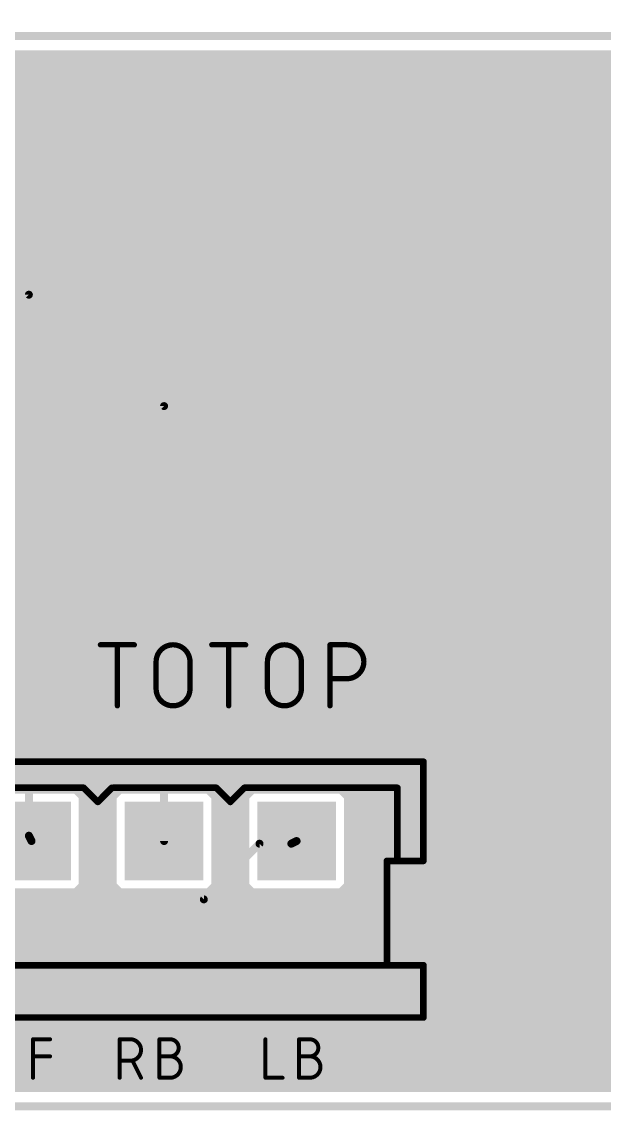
# Model space of a CAD drawing. Extents: x -50 to 50, y 0 to 88.
# Drawn here: x 27.75 to 38.91, y -0.08 to 20.77 of the extents above; entities that cross this region are included whole.
import ezdxf

# ---------------------------------------------------------------- set-up
doc = ezdxf.new("R2010")
doc.units = 0
for name, color, linetype in [('1', 12, 'CONTINUOUS'), ('16', 132, 'CONTINUOUS'), ('17', 110, 'CONTINUOUS'), ('20', 31, 'CONTINUOUS'), ('21', 253, 'CONTINUOUS'), ('25', 253, 'CONTINUOUS')]:
    doc.layers.add(name, color=color, linetype=linetype)

# ---------------------------------------------------------------- blocks, each defined once
blk = doc.blocks.new('SQUAREP')
blk.add_solid([(-0.5, -0.5), (0.5, -0.5), (-0.5, 0.5), (0.5, 0.5)])

msp = doc.modelspace()

# ---------------------------------------------------------------- linework, layer by layer
at = {"layer": '1'}
for points, const_width in [([(19.3548, 24.0792), (27.8892, 15.5448)], 0.1524), ([(20.4216, 23.4696), (30.48, 13.4112)], 0.1524), ([(30.9586, 13.6094), (24.5942, 19.9738)], 0.5), ([(24.5942, 19.9738), (49.4738, 19.9738)], 0.5), ([(25.068, 19.5), (49.4738, 19.5)], 0.5), ([(25.568, 19), (49.4738, 19)], 0.5), ([(26.068, 18.5), (49.4738, 18.5)], 0.5), ([(26.568, 18), (49.4738, 18)], 0.5), ([(27.068, 17.5), (49.4738, 17.5)], 0.5), ([(27.568, 17), (49.4738, 17)], 0.5), ([(28.068, 16.5), (49.4738, 16.5)], 0.5), ([(28.568, 16), (49.4738, 16)], 0.5), ([(29.068, 15.5), (49.4738, 15.5)], 0.5), ([(27.8892, 15.5448), (27.8892, 5.1816)], 0.1524), ([(29.568, 15), (49.4738, 15)], 0.5), ([(28.3678, 6.2364), (28.3678, 14.8466)], 0.5), ([(28.3678, 14.8466), (30.0014, 13.213)], 0.5), ([(28.3678, 14.5), (28.7144, 14.5)], 0.5), ([(30.068, 14.5), (49.4738, 14.5)], 0.5), ([(28.3678, 14), (29.2144, 14)], 0.5), ([(30.568, 14), (49.4738, 14)], 0.5), ([(30.9586, 6.2364), (30.9586, 13.6094)], 0.5), ([(28.3678, 13.5), (29.7144, 13.5)], 0.5), ([(30.9586, 13.5), (49.4738, 13.5)], 0.5), ([(30.0014, 13.213), (30.0014, 6.2364)], 0.5), ([(30.48, 13.4112), (30.48, 5.08)], 0.1524), ([(28.3678, 13), (30.0014, 13)], 0.5), ([(30.9586, 13), (49.4738, 13)], 0.5), ([(28.3678, 12.5), (30.0014, 12.5)], 0.5), ([(30.9586, 12.5), (49.4738, 12.5)], 0.5), ([(28.3678, 12), (30.0014, 12)], 0.5), ([(30.9586, 12), (49.4738, 12)], 0.5), ([(28.3678, 11.5), (30.0014, 11.5)], 0.5), ([(30.9586, 11.5), (49.4738, 11.5)], 0.5), ([(28.3678, 11), (30.0014, 11)], 0.5), ([(30.9586, 11), (49.4738, 11)], 0.5), ([(28.3678, 10.5), (30.0014, 10.5)], 0.5), ([(30.9586, 10.5), (49.4738, 10.5)], 0.5), ([(28.3678, 10), (30.0014, 10)], 0.5), ([(30.9586, 10), (49.4738, 10)], 0.5), ([(28.3678, 9.5), (30.0014, 9.5)], 0.5), ([(30.9586, 9.5), (49.4738, 9.5)], 0.5), ([(28.3678, 9), (30.0014, 9)], 0.5), ([(30.9586, 9), (49.4738, 9)], 0.5), ([(28.3678, 8.5), (30.0014, 8.5)], 0.5), ([(30.9586, 8.5), (49.4738, 8.5)], 0.5), ([(28.3678, 8), (30.0014, 8)], 0.5), ([(30.9586, 8), (49.4738, 8)], 0.5), ([(28.3678, 7.5), (30.0014, 7.5)], 0.5), ([(30.9586, 7.5), (49.4738, 7.5)], 0.5), ([(28.3678, 7), (30.0014, 7)], 0.5), ([(30.9586, 7), (49.4738, 7)], 0.5), ([(28.3678, 6.5), (30.0014, 6.5)], 0.5), ([(30.9586, 6.5), (43.7423, 6.5)], 0.5), ([(28.8607, 6.2364), (28.3678, 6.2364)], 0.5), ([(29.0964, 6.0007), (28.8607, 6.2364)], 0.5), ([(29.5593, 6.2364), (29.3236, 6.0007)], 0.5), ([(30.0014, 6.2364), (29.5593, 6.2364)], 0.5), ([(31.4007, 6.2364), (30.9586, 6.2364)], 0.5), ([(31.6364, 6.0007), (31.4007, 6.2364)], 0.5), ([(32.0993, 6.2364), (31.8636, 6.0007)], 0.5), ([(33.9407, 6.2364), (32.0993, 6.2364)], 0.5), ([(34.1764, 6.0007), (33.9407, 6.2364)], 0.5), ([(29.0964, 4.1593), (29.0964, 6.0007)], 0.5), ([(29.0964, 6), (29.3236, 6)], 0.5), ([(29.3236, 6.0007), (29.3236, 4.1593)], 0.5), ([(31.6364, 4.1593), (31.6364, 6.0007)], 0.5), ([(31.6364, 6), (31.8636, 6)], 0.5), ([(31.8636, 6.0007), (31.8636, 4.1593)], 0.5), ([(34.1764, 4.1593), (34.1764, 6.0007)], 0.5), ([(34.1764, 6), (43.3036, 6)], 0.5), ([(29.0964, 5.5), (29.3236, 5.5)], 0.5), ([(31.6364, 5.5), (31.8636, 5.5)], 0.5), ([(34.1764, 5.5), (43.0964, 5.5)], 0.5), ([(27.8892, 5.1816), (27.94, 5.08)], 0.1524), ([(29.0964, 5), (29.3236, 5)], 0.5), ([(31.6364, 5), (31.8636, 5)], 0.5), ([(34.1764, 5), (43.05, 5)], 0.5), ([(29.0964, 4.5), (29.3236, 4.5)], 0.5), ([(31.6364, 4.5), (31.8636, 4.5)], 0.5), ([(34.1764, 4.5), (43.0964, 4.5)], 0.5), ([(28.8607, 3.9236), (29.0964, 4.1593)], 0.5), ([(29.3236, 4.1593), (29.5593, 3.9236)], 0.5), ([(31.4007, 3.9236), (31.6364, 4.1593)], 0.5), ([(31.8636, 4.1593), (32.0993, 3.9236)], 0.5), ([(33.9407, 3.9236), (34.1764, 4.1593)], 0.5), ([(27.0193, 3.9236), (28.8607, 3.9236)], 0.5), ([(28.9371, 4), (29.4829, 4)], 0.5), ([(29.5593, 3.9236), (31.4007, 3.9236)], 0.5), ([(31.4771, 4), (32.0229, 4)], 0.5), ([(32.0993, 3.9236), (33.9407, 3.9236)], 0.5), ([(34.0171, 4), (43.3035, 4)], 0.5), ([(8.7488, 3.5), (43.7423, 3.5)], 0.5), ([(8.2488, 3), (49.4738, 3)], 0.5), ([(7.7488, 2.5), (49.4738, 2.5)], 0.5), ([(-25.6326, 2), (49.4738, 2)], 0.5), ([(-49.4738, 1.5), (49.4738, 1.5)], 0.5), ([(-49.4738, 1), (49.4738, 1)], 0.5), ([(49.4738, 0.5262), (-49.4738, 0.5262)], 0.5)]:
    msp.add_lwpolyline(points, dxfattribs=dict(at, const_width=const_width))
for points, const_width in [([(28.068, 16.625, 1), (28.068, 16.375)], 0.25), ([(28.568, 16.125, 1), (28.568, 15.875)], 0.25), ([(29.068, 15.625, 1), (29.068, 15.375)], 0.25), ([(27.9273, 15.5448, 1), (27.8511, 15.5448)], 0.0762), ([(27.8623, 15.5179, 1), (27.9161, 15.5717)], 0.0762), ([(29.568, 15.125, 1), (29.568, 14.875)], 0.25), ([(28.4928, 14.8466, 1), (28.2428, 14.8466)], 0.25), ([(28.4562, 14.935, 1), (28.2794, 14.7582)], 0.25), ([(28.3678, 14.625, 1), (28.3678, 14.375)], 0.25), ([(28.7144, 14.375, 1), (28.7144, 14.625)], 0.25), ([(30.068, 14.625, 1), (30.068, 14.375)], 0.25), ([(28.3678, 14.125, 1), (28.3678, 13.875)], 0.25), ([(29.2144, 13.875, 1), (29.2144, 14.125)], 0.25), ([(30.568, 14.125, 1), (30.568, 13.875)], 0.25), ([(31.0836, 13.6094, 1), (30.8336, 13.6094)], 0.25), ([(30.8702, 13.5211, 1), (31.047, 13.6978)], 0.25), ([(28.3678, 13.625, 1), (28.3678, 13.375)], 0.25), ([(29.7144, 13.375, 1), (29.7144, 13.625)], 0.25), ([(30.9586, 13.625, 1), (30.9586, 13.375)], 0.25), ([(30.1264, 13.213, 1), (29.8764, 13.213)], 0.25), ([(29.913, 13.1246, 1), (30.0898, 13.3013)], 0.25), ([(30.5181, 13.4112, 1), (30.4419, 13.4112)], 0.0762), ([(30.4531, 13.3843, 1), (30.5069, 13.4381)], 0.0762), ([(28.3678, 13.125, 1), (28.3678, 12.875)], 0.25), ([(30.0014, 12.875, 1), (30.0014, 13.125)], 0.25), ([(30.9586, 13.125, 1), (30.9586, 12.875)], 0.25), ([(28.3678, 12.625, 1), (28.3678, 12.375)], 0.25), ([(30.0014, 12.375, 1), (30.0014, 12.625)], 0.25), ([(30.9586, 12.625, 1), (30.9586, 12.375)], 0.25), ([(28.3678, 12.125, 1), (28.3678, 11.875)], 0.25), ([(30.0014, 11.875, 1), (30.0014, 12.125)], 0.25), ([(30.9586, 12.125, 1), (30.9586, 11.875)], 0.25), ([(28.3678, 11.625, 1), (28.3678, 11.375)], 0.25), ([(30.0014, 11.375, 1), (30.0014, 11.625)], 0.25), ([(30.9586, 11.625, 1), (30.9586, 11.375)], 0.25), ([(28.3678, 11.125, 1), (28.3678, 10.875)], 0.25), ([(30.0014, 10.875, 1), (30.0014, 11.125)], 0.25), ([(30.9586, 11.125, 1), (30.9586, 10.875)], 0.25), ([(28.3678, 10.625, 1), (28.3678, 10.375)], 0.25), ([(30.0014, 10.375, 1), (30.0014, 10.625)], 0.25), ([(30.9586, 10.625, 1), (30.9586, 10.375)], 0.25), ([(28.3678, 10.125, 1), (28.3678, 9.875)], 0.25), ([(30.0014, 9.875, 1), (30.0014, 10.125)], 0.25), ([(30.9586, 10.125, 1), (30.9586, 9.875)], 0.25), ([(28.3678, 9.625, 1), (28.3678, 9.375)], 0.25), ([(30.0014, 9.375, 1), (30.0014, 9.625)], 0.25), ([(30.9586, 9.625, 1), (30.9586, 9.375)], 0.25), ([(28.3678, 9.125, 1), (28.3678, 8.875)], 0.25), ([(30.0014, 8.875, 1), (30.0014, 9.125)], 0.25), ([(30.9586, 9.125, 1), (30.9586, 8.875)], 0.25), ([(28.3678, 8.625, 1), (28.3678, 8.375)], 0.25), ([(30.0014, 8.375, 1), (30.0014, 8.625)], 0.25), ([(30.9586, 8.625, 1), (30.9586, 8.375)], 0.25), ([(28.3678, 8.125, 1), (28.3678, 7.875)], 0.25), ([(30.0014, 7.875, 1), (30.0014, 8.125)], 0.25), ([(30.9586, 8.125, 1), (30.9586, 7.875)], 0.25), ([(28.3678, 7.625, 1), (28.3678, 7.375)], 0.25), ([(30.0014, 7.375, 1), (30.0014, 7.625)], 0.25), ([(30.9586, 7.625, 1), (30.9586, 7.375)], 0.25), ([(28.3678, 7.125, 1), (28.3678, 6.875)], 0.25), ([(30.0014, 6.875, 1), (30.0014, 7.125)], 0.25), ([(30.9586, 7.125, 1), (30.9586, 6.875)], 0.25), ([(28.3678, 6.625, 1), (28.3678, 6.375)], 0.25), ([(30.0014, 6.375, 1), (30.0014, 6.625)], 0.25), ([(30.9586, 6.625, 1), (30.9586, 6.375)], 0.25), ([(28.3678, 6.3614, 1), (28.3678, 6.1114)], 0.25), ([(28.9491, 6.3248, 1), (28.7723, 6.148)], 0.25), ([(28.8607, 6.1114, 1), (28.8607, 6.3614)], 0.25), ([(29.5593, 6.3614, 1), (29.5593, 6.1114)], 0.25), ([(29.6477, 6.148, 1), (29.4709, 6.3248)], 0.25), ([(30.0014, 6.1114, 1), (30.0014, 6.3614)], 0.25), ([(30.9586, 6.3614, 1), (30.9586, 6.1114)], 0.25), ([(31.4891, 6.3248, 1), (31.3123, 6.148)], 0.25), ([(31.4007, 6.1114, 1), (31.4007, 6.3614)], 0.25), ([(32.0993, 6.3614, 1), (32.0993, 6.1114)], 0.25), ([(32.1877, 6.148, 1), (32.0109, 6.3248)], 0.25), ([(34.0291, 6.3248, 1), (33.8523, 6.148)], 0.25), ([(33.9407, 6.1114, 1), (33.9407, 6.3614)], 0.25), ([(28.2428, 6.2364, 1), (28.4928, 6.2364)], 0.25), ([(29.8764, 6.2364, 1), (30.1264, 6.2364)], 0.25), ([(30.8336, 6.2364, 1), (31.0836, 6.2364)], 0.25), ([(29.2214, 6.0007, 1), (28.9714, 6.0007)], 0.25), ([(29.0964, 6.125, 1), (29.0964, 5.875)], 0.25), ([(29.008, 5.9123, 1), (29.1848, 6.0891)], 0.25), ([(29.4486, 6.0007, 1), (29.1986, 6.0007)], 0.25), ([(29.2352, 6.0891, 1), (29.412, 5.9123)], 0.25), ([(29.3236, 5.875, 1), (29.3236, 6.125)], 0.25), ([(31.7614, 6.0007, 1), (31.5114, 6.0007)], 0.25), ([(31.6364, 6.125, 1), (31.6364, 5.875)], 0.25), ([(31.548, 5.9123, 1), (31.7248, 6.0891)], 0.25), ([(31.9886, 6.0007, 1), (31.7386, 6.0007)], 0.25), ([(31.7752, 6.0891, 1), (31.952, 5.9123)], 0.25), ([(31.8636, 5.875, 1), (31.8636, 6.125)], 0.25), ([(34.3014, 6.0007, 1), (34.0514, 6.0007)], 0.25), ([(34.1764, 6.125, 1), (34.1764, 5.875)], 0.25), ([(34.088, 5.9123, 1), (34.2648, 6.0891)], 0.25), ([(29.0964, 5.625, 1), (29.0964, 5.375)], 0.25), ([(29.3236, 5.375, 1), (29.3236, 5.625)], 0.25), ([(31.6364, 5.625, 1), (31.6364, 5.375)], 0.25), ([(31.8636, 5.375, 1), (31.8636, 5.625)], 0.25), ([(34.1764, 5.625, 1), (34.1764, 5.375)], 0.25), ([(27.9233, 5.1986, 1), (27.8551, 5.1646)], 0.0762), ([(27.8511, 5.1816, 1), (27.9273, 5.1816)], 0.0762), ([(29.0964, 5.125, 1), (29.0964, 4.875)], 0.25), ([(29.3236, 4.875, 1), (29.3236, 5.125)], 0.25), ([(31.6364, 5.125, 1), (31.6364, 4.875)], 0.25), ([(31.8636, 4.875, 1), (31.8636, 5.125)], 0.25), ([(34.1764, 5.125, 1), (34.1764, 4.875)], 0.25), ([(27.9059, 5.063, 1), (27.9741, 5.097)], 0.0762), ([(30.4419, 5.08, 1), (30.5181, 5.08)], 0.0762), ([(29.0964, 4.625, 1), (29.0964, 4.375)], 0.25), ([(29.3236, 4.375, 1), (29.3236, 4.625)], 0.25), ([(31.6364, 4.625, 1), (31.6364, 4.375)], 0.25), ([(31.8636, 4.375, 1), (31.8636, 4.625)], 0.25), ([(34.1764, 4.625, 1), (34.1764, 4.375)], 0.25), ([(29.1848, 4.0709, 1), (29.008, 4.2477)], 0.25), ([(29.412, 4.2477, 1), (29.2352, 4.0709)], 0.25), ([(31.7248, 4.0709, 1), (31.548, 4.2477)], 0.25), ([(31.952, 4.2477, 1), (31.7752, 4.0709)], 0.25), ([(34.2648, 4.0709, 1), (34.088, 4.2477)], 0.25), ([(28.9371, 4.125, 1), (28.9371, 3.875)], 0.25), ([(28.8607, 3.7986, 1), (28.8607, 4.0486)], 0.25), ([(28.9714, 4.1593, 1), (29.2214, 4.1593)], 0.25), ([(29.1986, 4.1593, 1), (29.4486, 4.1593)], 0.25), ([(29.5593, 4.0486, 1), (29.5593, 3.7986)], 0.25), ([(29.4829, 3.875, 1), (29.4829, 4.125)], 0.25), ([(31.4771, 4.125, 1), (31.4771, 3.875)], 0.25), ([(31.4007, 3.7986, 1), (31.4007, 4.0486)], 0.25), ([(31.5114, 4.1593, 1), (31.7614, 4.1593)], 0.25), ([(31.7386, 4.1593, 1), (31.9886, 4.1593)], 0.25), ([(32.0993, 4.0486, 1), (32.0993, 3.7986)], 0.25), ([(32.0229, 3.875, 1), (32.0229, 4.125)], 0.25), ([(34.0171, 4.125, 1), (34.0171, 3.875)], 0.25), ([(33.9407, 3.7986, 1), (33.9407, 4.0486)], 0.25), ([(34.0514, 4.1593, 1), (34.3014, 4.1593)], 0.25), ([(28.7723, 4.012, 1), (28.9491, 3.8352)], 0.25), ([(29.4709, 3.8352, 1), (29.6477, 4.012)], 0.25), ([(31.3123, 4.012, 1), (31.4891, 3.8352)], 0.25), ([(32.0109, 3.8352, 1), (32.1877, 4.012)], 0.25), ([(33.8523, 4.012, 1), (34.0291, 3.8352)], 0.25)]:
    msp.add_lwpolyline(points, format="xyb", dxfattribs=dict(at, const_width=const_width))
at = {"layer": '16'}
for points, const_width in [([(24.5942, 19.9738), (49.4738, 19.9738)], 0.5), ([(25.068, 19.5), (49.4738, 19.5)], 0.5), ([(25.568, 19), (49.4738, 19)], 0.5), ([(25.777, 18.5), (49.4738, 18.5)], 0.5), ([(25.777, 18), (49.4738, 18)], 0.5), ([(25.777, 17.5), (49.4738, 17.5)], 0.5), ([(25.777, 17), (49.4738, 17)], 0.5), ([(25.777, 16.5), (49.4738, 16.5)], 0.5), ([(25.777, 16), (49.4738, 16)], 0.5), ([(25.777, 15.5), (49.4738, 15.5)], 0.5), ([(25.777, 15), (49.4738, 15)], 0.5), ([(25.777, 14.5), (49.4738, 14.5)], 0.5), ([(25.777, 14), (49.4738, 14)], 0.5), ([(25.777, 13.5), (49.4738, 13.5)], 0.5), ([(25.777, 13), (49.4738, 13)], 0.5), ([(25.777, 12.5), (49.4738, 12.5)], 0.5), ([(25.777, 12), (49.4738, 12)], 0.5), ([(25.777, 11.5), (49.4738, 11.5)], 0.5), ([(25.777, 11), (49.4738, 11)], 0.5), ([(25.777, 10.5), (49.4738, 10.5)], 0.5), ([(25.777, 10), (49.4738, 10)], 0.5), ([(25.777, 9.5), (49.4738, 9.5)], 0.5), ([(25.777, 9), (49.4738, 9)], 0.5), ([(25.777, 8.5), (49.4738, 8.5)], 0.5), ([(25.777, 8), (49.4738, 8)], 0.5), ([(25.777, 7.5), (49.4738, 7.5)], 0.5), ([(25.777, 7), (49.4738, 7)], 0.5), ([(25.777, 6.5), (43.7423, 6.5)], 0.5), ([(28.8607, 6.2364), (27.0193, 6.2364)], 0.5), ([(29.0964, 6.0007), (28.8607, 6.2364)], 0.5), ([(29.5593, 6.2364), (29.3236, 6.0007)], 0.5), ([(31.4007, 6.2364), (29.5593, 6.2364)], 0.5), ([(31.6364, 6.0007), (31.4007, 6.2364)], 0.5), ([(32.0993, 6.2364), (31.8636, 6.0007)], 0.5), ([(33.9407, 6.2364), (32.0993, 6.2364)], 0.5), ([(34.1764, 6.0007), (33.9407, 6.2364)], 0.5), ([(29.0964, 4.441), (29.0964, 6.0007)], 0.5), ([(29.0964, 6), (29.3236, 6)], 0.5), ([(29.3236, 6.0007), (29.3236, 4.441)], 0.5), ([(31.6364, 5.0336), (31.6364, 6.0007)], 0.5), ([(31.6364, 6), (31.8636, 6)], 0.5), ([(31.8636, 6.0007), (31.8636, 5.2608)], 0.5), ([(34.1764, 4.1593), (34.1764, 6.0007)], 0.5), ([(34.1764, 6), (43.3036, 6)], 0.5), ([(29.0964, 5.5), (29.3236, 5.5)], 0.5), ([(31.6364, 5.5), (31.8636, 5.5)], 0.5), ([(34.1764, 5.5), (43.0964, 5.5)], 0.5), ([(31.8636, 5.2608), (31.6364, 5.0336)], 0.5), ([(29.0964, 5), (29.3236, 5)], 0.5), ([(34.1764, 5), (43.05, 5)], 0.5), ([(31.242, 3.9624), (32.3088, 5.0292)], 0.1524), ([(32.3088, 5.0292), (32.9184, 5.0292)], 0.1524), ([(32.9184, 5.0292), (33.02, 5.08)], 0.1524), ([(29.0964, 4.5), (29.3236, 4.5)], 0.5), ([(29.3236, 4.441), (29.0964, 4.441)], 0.5), ([(34.1764, 4.5), (43.0964, 4.5)], 0.5), ([(33.9407, 3.9236), (34.1764, 4.1593)], 0.5), ([(31.7206, 3.7642), (31.9897, 4.0332)], 0.5), ([(31.9564, 4), (32.0229, 4)], 0.5), ([(31.9897, 4.0332), (32.0993, 3.9236)], 0.5), ([(32.0993, 3.9236), (33.9407, 3.9236)], 0.5), ([(34.0171, 4), (43.3035, 4)], 0.5), ([(24.5364, 3.9624), (31.242, 3.9624)], 0.1524), ([(31.4402, 3.4838), (31.7206, 3.7642)], 0.5), ([(24.3382, 3.4838), (31.4402, 3.4838)], 0.5), ([(31.4564, 3.5), (43.7423, 3.5)], 0.5), ([(3.3254, 3), (49.4738, 3)], 0.5), ([(-25.6326, 2.5), (49.4738, 2.5)], 0.5), ([(-25.6326, 2), (49.4738, 2)], 0.5), ([(-49.4738, 1.5), (49.4738, 1.5)], 0.5), ([(-49.4738, 1), (49.4738, 1)], 0.5), ([(49.4738, 0.5262), (-49.4738, 0.5262)], 0.5)]:
    msp.add_lwpolyline(points, dxfattribs=dict(at, const_width=const_width))
for points, const_width in [([(28.9491, 6.3248, 1), (28.7723, 6.148)], 0.25), ([(28.8607, 6.1114, 1), (28.8607, 6.3614)], 0.25), ([(29.5593, 6.3614, 1), (29.5593, 6.1114)], 0.25), ([(29.6477, 6.148, 1), (29.4709, 6.3248)], 0.25), ([(31.4891, 6.3248, 1), (31.3123, 6.148)], 0.25), ([(31.4007, 6.1114, 1), (31.4007, 6.3614)], 0.25), ([(32.0993, 6.3614, 1), (32.0993, 6.1114)], 0.25), ([(32.1877, 6.148, 1), (32.0109, 6.3248)], 0.25), ([(34.0291, 6.3248, 1), (33.8523, 6.148)], 0.25), ([(33.9407, 6.1114, 1), (33.9407, 6.3614)], 0.25), ([(29.2214, 6.0007, 1), (28.9714, 6.0007)], 0.25), ([(29.0964, 6.125, 1), (29.0964, 5.875)], 0.25), ([(29.008, 5.9123, 1), (29.1848, 6.0891)], 0.25), ([(29.4486, 6.0007, 1), (29.1986, 6.0007)], 0.25), ([(29.2352, 6.0891, 1), (29.412, 5.9123)], 0.25), ([(29.3236, 5.875, 1), (29.3236, 6.125)], 0.25), ([(31.7614, 6.0007, 1), (31.5114, 6.0007)], 0.25), ([(31.6364, 6.125, 1), (31.6364, 5.875)], 0.25), ([(31.548, 5.9123, 1), (31.7248, 6.0891)], 0.25), ([(31.9886, 6.0007, 1), (31.7386, 6.0007)], 0.25), ([(31.7752, 6.0891, 1), (31.952, 5.9123)], 0.25), ([(31.8636, 5.875, 1), (31.8636, 6.125)], 0.25), ([(34.3014, 6.0007, 1), (34.0514, 6.0007)], 0.25), ([(34.1764, 6.125, 1), (34.1764, 5.875)], 0.25), ([(34.088, 5.9123, 1), (34.2648, 6.0891)], 0.25), ([(29.0964, 5.625, 1), (29.0964, 5.375)], 0.25), ([(29.3236, 5.375, 1), (29.3236, 5.625)], 0.25), ([(31.6364, 5.625, 1), (31.6364, 5.375)], 0.25), ([(31.8636, 5.375, 1), (31.8636, 5.625)], 0.25), ([(34.1764, 5.625, 1), (34.1764, 5.375)], 0.25), ([(31.952, 5.1725, 1), (31.7752, 5.3492)], 0.25), ([(29.0964, 5.125, 1), (29.0964, 4.875)], 0.25), ([(29.3236, 4.875, 1), (29.3236, 5.125)], 0.25), ([(31.548, 5.122, 1), (31.7248, 4.9452)], 0.25), ([(31.7386, 5.2608, 1), (31.9886, 5.2608)], 0.25), ([(34.1764, 5.125, 1), (34.1764, 4.875)], 0.25), ([(31.5114, 5.0336, 1), (31.7614, 5.0336)], 0.25), ([(32.3088, 5.0673, 1), (32.3088, 4.9911)], 0.0762), ([(32.3357, 5.0023, 1), (32.2819, 5.0561)], 0.0762), ([(32.9014, 5.0633, 1), (32.9354, 4.9951)], 0.0762), ([(32.9184, 4.9911, 1), (32.9184, 5.0673)], 0.0762), ([(33.037, 5.0459, 1), (33.003, 5.1141)], 0.0762), ([(29.0964, 4.625, 1), (29.0964, 4.375)], 0.25), ([(29.0964, 4.566, 1), (29.0964, 4.316)], 0.25), ([(29.3236, 4.375, 1), (29.3236, 4.625)], 0.25), ([(29.3236, 4.316, 1), (29.3236, 4.566)], 0.25), ([(34.1764, 4.625, 1), (34.1764, 4.375)], 0.25), ([(28.9714, 4.441, 1), (29.2214, 4.441)], 0.25), ([(29.1986, 4.441, 1), (29.4486, 4.441)], 0.25), ([(34.2648, 4.0709, 1), (34.088, 4.2477)], 0.25), ([(31.9564, 4.125, 1), (31.9564, 3.875)], 0.25), ([(32.0781, 4.1216, 1), (31.9013, 3.9449)], 0.25), ([(32.0781, 3.9449, 1), (31.9013, 4.1216)], 0.25), ([(32.0993, 4.0486, 1), (32.0993, 3.7986)], 0.25), ([(32.0229, 3.875, 1), (32.0229, 4.125)], 0.25), ([(34.0171, 4.125, 1), (34.0171, 3.875)], 0.25), ([(33.9407, 3.7986, 1), (33.9407, 4.0486)], 0.25), ([(34.0514, 4.1593, 1), (34.3014, 4.1593)], 0.25), ([(31.2151, 3.9893, 1), (31.2689, 3.9355)], 0.0762), ([(31.242, 3.9243, 1), (31.242, 4.0005)], 0.0762), ([(31.6322, 3.8525, 1), (31.809, 3.6758)], 0.25), ([(31.809, 3.6758, 1), (31.6322, 3.8525)], 0.25), ([(32.0109, 3.8352, 1), (32.1877, 4.012)], 0.25), ([(33.8523, 4.012, 1), (34.0291, 3.8352)], 0.25), ([(31.3519, 3.5722, 1), (31.5286, 3.3954)], 0.25), ([(31.4564, 3.625, 1), (31.4564, 3.375)], 0.25), ([(31.4402, 3.3588, 1), (31.4402, 3.6088)], 0.25)]:
    msp.add_lwpolyline(points, format="xyb", dxfattribs=dict(at, const_width=const_width))
at = {"layer": '20', "const_width": 0.1524}
for points in [[(50, 20.5), (24, 20.5)], [(-50, 0), (50, 0)]]:
    msp.add_lwpolyline(points, dxfattribs=at)
at = {"layer": '21'}
for points, const_width in [([(35.45, 6.6), (23.97, 6.6)], 0.127), ([(35.45, 4.7), (35.45, 6.6)], 0.127), ([(26.97, 6.1), (28.94, 6.1)], 0.127), ([(28.94, 6.1), (29.21, 5.83)], 0.127), ([(29.21, 5.83), (29.48, 6.1)], 0.127), ([(29.51, 6.1), (31.48, 6.1)], 0.127), ([(31.48, 6.1), (31.75, 5.83)], 0.127), ([(32.02, 6.1), (31.75, 5.83)], 0.127), ([(34.95, 6.1), (32.02, 6.1)], 0.127), ([(34.95, 6.1), (34.95, 4.7)], 0.127), ([(34.95, 4.7), (34.75, 4.7)], 0.127), ([(34.75, 4.7), (34.75, 2.7)], 0.127), ([(35.45, 4.7), (34.95, 4.7)], 0.127), ([(35.45, 2.7), (22.97, 2.7)], 0.127), ([(23.67, 2.7), (34.75, 2.7)], 0.127), ([(35.45, 1.7), (35.45, 2.7)], 0.127), ([(22.97, 1.7), (35.45, 1.7)], 0.127), ([(27.9685, 0.5461), (27.9685, 1.2827)], 0.0762), ([(27.9685, 1.2827), (28.2958, 1.2827)], 0.0762), ([(29.6291, 0.5461), (29.6291, 1.2827)], 0.0762), ([(29.6291, 1.2827), (29.8337, 1.2827)], 0.0762), ([(30.3917, 0.5461), (30.3917, 1.2827)], 0.0762), ([(30.3917, 1.2827), (30.5963, 1.2827)], 0.0762), ([(32.4231, 1.2827), (32.4231, 0.5461)], 0.0762), ([(33.0673, 0.5461), (33.0673, 1.2827)], 0.0762), ([(33.0673, 1.2827), (33.2719, 1.2827)], 0.0762), ([(27.9685, 0.9553), (28.2958, 0.9553)], 0.0762), ([(29.8337, 0.8735), (29.6291, 0.8735)], 0.0762), ([(30.0383, 0.5461), (29.8746, 0.8735)], 0.0762), ([(30.3917, 0.9553), (30.5963, 0.9553)], 0.0762), ([(33.0673, 0.9553), (33.2719, 0.9553)], 0.0762), ([(30.5963, 0.5461), (30.3917, 0.5461)], 0.0762), ([(32.4231, 0.5461), (32.7505, 0.5461)], 0.0762), ([(33.2719, 0.5461), (33.0673, 0.5461)], 0.0762)]:
    msp.add_lwpolyline(points, dxfattribs=dict(at, const_width=const_width))
for points, const_width in [([(35.4818, 6.6, 1), (35.4183, 6.6)], 0.0635), ([(35.45, 6.5683, 1), (35.45, 6.6318)], 0.0635), ([(28.9625, 6.1225, 1), (28.9175, 6.0775)], 0.0635), ([(28.94, 6.0683, 1), (28.94, 6.1318)], 0.0635), ([(29.5025, 6.0775, 1), (29.4575, 6.1225)], 0.0635), ([(29.51, 6.1318, 1), (29.51, 6.0683)], 0.0635), ([(31.5025, 6.1225, 1), (31.4575, 6.0775)], 0.0635), ([(31.48, 6.0683, 1), (31.48, 6.1318)], 0.0635), ([(32.02, 6.1318, 1), (32.02, 6.0683)], 0.0635), ([(32.0425, 6.0775, 1), (31.9975, 6.1225)], 0.0635), ([(34.9818, 6.1, 1), (34.9183, 6.1)], 0.0635), ([(34.95, 6.0683, 1), (34.95, 6.1318)], 0.0635), ([(29.1875, 5.8525, 1), (29.2325, 5.8075)], 0.0635), ([(29.1875, 5.8075, 1), (29.2325, 5.8525)], 0.0635), ([(31.7275, 5.8525, 1), (31.7725, 5.8075)], 0.0635), ([(31.7275, 5.8075, 1), (31.7725, 5.8525)], 0.0635), ([(34.7818, 4.7, 1), (34.7182, 4.7)], 0.0635), ([(34.75, 4.7317, 1), (34.75, 4.6683)], 0.0635), ([(34.95, 4.7317, 1), (34.95, 4.6683)], 0.0635), ([(34.9183, 4.7, 1), (34.9818, 4.7)], 0.0635), ([(34.95, 4.6683, 1), (34.95, 4.7317)], 0.0635), ([(35.4183, 4.7, 1), (35.4818, 4.7)], 0.0635), ([(35.45, 4.6683, 1), (35.45, 4.7317)], 0.0635), ([(34.7182, 2.7, 1), (34.7818, 2.7)], 0.0635), ([(34.75, 2.6683, 1), (34.75, 2.7318)], 0.0635), ([(35.4818, 2.7, 1), (35.4183, 2.7)], 0.0635), ([(35.45, 2.6683, 1), (35.45, 2.7318)], 0.0635), ([(35.4183, 1.7, 1), (35.4818, 1.7)], 0.0635), ([(35.45, 1.6683, 1), (35.45, 1.7318)], 0.0635), ([(27.9875, 1.2827, 1), (27.9494, 1.2827)], 0.0381), ([(27.9685, 1.3017, 1), (27.9685, 1.2636)], 0.0381), ([(28.2958, 1.2636, 1), (28.2958, 1.3017)], 0.0381), ([(29.6482, 1.2827, 1), (29.6101, 1.2827)], 0.0381), ([(29.6291, 1.3017, 1), (29.6291, 1.2636)], 0.0381), ([(29.8337, 0.8735, 1), (29.8337, 1.2827)], 0.0762), ([(29.8337, 1.3017, 1), (29.8337, 1.2636)], 0.0381), ([(29.8337, 1.2636, 1), (29.8337, 1.3017)], 0.0381), ([(30.4107, 1.2827, 1), (30.3726, 1.2827)], 0.0381), ([(30.3917, 1.3017, 1), (30.3917, 1.2636)], 0.0381), ([(30.5963, 0.9553, 1), (30.5963, 1.2827)], 0.0762), ([(30.5963, 1.3017, 1), (30.5963, 1.2636)], 0.0381), ([(30.5963, 1.2636, 1), (30.5963, 1.3017)], 0.0381), ([(32.4421, 1.2827, 1), (32.404, 1.2827)], 0.0381), ([(33.0863, 1.2827, 1), (33.0482, 1.2827)], 0.0381), ([(33.0673, 1.3017, 1), (33.0673, 1.2636)], 0.0381), ([(33.2719, 0.9553, 1), (33.2719, 1.2827)], 0.0762), ([(33.2719, 1.3017, 1), (33.2719, 1.2636)], 0.0381), ([(33.2719, 1.2636, 1), (33.2719, 1.3017)], 0.0381), ([(27.9685, 0.9744, 1), (27.9685, 0.9363)], 0.0381), ([(28.2958, 0.9363, 1), (28.2958, 0.9744)], 0.0381), ([(29.6291, 0.8925, 1), (29.6291, 0.8544)], 0.0381), ([(29.8337, 0.8925, 1), (29.8337, 0.8544)], 0.0381), ([(29.8337, 0.8544, 1), (29.8337, 0.8925)], 0.0381), ([(29.8917, 0.882, 1), (29.8576, 0.865)], 0.0381), ([(30.3917, 0.9744, 1), (30.3917, 0.9363)], 0.0381), ([(30.5963, 0.9744, 1), (30.5963, 0.9363)], 0.0381), ([(30.5963, 0.9744, 1), (30.5963, 0.9363)], 0.0381), ([(30.5963, 0.5461, 1), (30.5963, 0.9553)], 0.0762), ([(30.5963, 0.9363, 1), (30.5963, 0.9744)], 0.0381), ([(33.0673, 0.9744, 1), (33.0673, 0.9363)], 0.0381), ([(33.2719, 0.9744, 1), (33.2719, 0.9363)], 0.0381), ([(33.2719, 0.9744, 1), (33.2719, 0.9363)], 0.0381), ([(33.2719, 0.5461, 1), (33.2719, 0.9553)], 0.0762), ([(33.2719, 0.9363, 1), (33.2719, 0.9744)], 0.0381), ([(27.9494, 0.5461, 1), (27.9875, 0.5461)], 0.0381), ([(29.6101, 0.5461, 1), (29.6482, 0.5461)], 0.0381), ([(30.0213, 0.5376, 1), (30.0554, 0.5546)], 0.0381), ([(30.3726, 0.5461, 1), (30.4107, 0.5461)], 0.0381), ([(30.3917, 0.5652, 1), (30.3917, 0.5271)], 0.0381), ([(30.5963, 0.5651, 1), (30.5963, 0.527)], 0.0381), ([(30.5963, 0.5271, 1), (30.5963, 0.5652)], 0.0381), ([(32.4231, 0.5652, 1), (32.4231, 0.5271)], 0.0381), ([(32.404, 0.5461, 1), (32.4421, 0.5461)], 0.0381), ([(32.7505, 0.5271, 1), (32.7505, 0.5652)], 0.0381), ([(33.0673, 0.5652, 1), (33.0673, 0.5271)], 0.0381), ([(33.0482, 0.5461, 1), (33.0863, 0.5461)], 0.0381), ([(33.2719, 0.5651, 1), (33.2719, 0.527)], 0.0381), ([(33.2719, 0.5271, 1), (33.2719, 0.5652)], 0.0381)]:
    msp.add_lwpolyline(points, format="xyb", dxfattribs=dict(at, const_width=const_width))
at = {"layer": '25', "const_width": 0.1016}
for points in [[(29.2608, 8.8392), (29.9099, 8.8392)], [(29.5854, 7.6708), (29.5854, 8.8392)], [(31.3944, 8.8392), (32.0435, 8.8392)], [(31.7189, 7.6708), (31.7189, 8.8392)], [(33.6592, 7.6708), (33.6592, 8.8392)], [(33.6592, 8.8392), (33.9838, 8.8392)], [(30.3276, 7.9954), (30.3276, 8.5146)], [(30.9767, 8.5146), (30.9767, 7.9954)], [(32.4612, 7.9954), (32.4612, 8.5146)], [(33.1103, 8.5146), (33.1103, 7.9954)], [(33.9838, 8.1901), (33.6592, 8.1901)]]:
    msp.add_lwpolyline(points, dxfattribs=at)
at = {"layer": '25'}
for points, const_width in [([(29.2608, 8.8646, 1), (29.2608, 8.8138)], 0.0508), ([(29.6108, 8.8392, 1), (29.56, 8.8392)], 0.0508), ([(29.9099, 8.8138, 1), (29.9099, 8.8646)], 0.0508), ([(30.9767, 8.5146, 1), (30.3276, 8.5146)], 0.1016), ([(31.3944, 8.8646, 1), (31.3944, 8.8138)], 0.0508), ([(31.7443, 8.8392, 1), (31.6935, 8.8392)], 0.0508), ([(32.0435, 8.8138, 1), (32.0435, 8.8646)], 0.0508), ([(33.1103, 8.5146, 1), (32.4612, 8.5146)], 0.1016), ([(33.6846, 8.8392, 1), (33.6338, 8.8392)], 0.0508), ([(33.6592, 8.8646, 1), (33.6592, 8.8138)], 0.0508), ([(33.9838, 8.1901, 1), (33.9838, 8.8392)], 0.1016), ([(33.9838, 8.8646, 1), (33.9838, 8.8138)], 0.0508), ([(33.9838, 8.8138, 1), (33.9838, 8.8646)], 0.0508), ([(30.353, 8.5146, 1), (30.3022, 8.5146)], 0.0508), ([(31.0021, 8.5146, 1), (30.9513, 8.5146)], 0.0508), ([(32.4866, 8.5146, 1), (32.4358, 8.5146)], 0.0508), ([(33.1357, 8.5146, 1), (33.0849, 8.5146)], 0.0508), ([(30.3022, 8.5146, 1), (30.353, 8.5146)], 0.0508), ([(30.9513, 8.5146, 1), (31.0021, 8.5146)], 0.0508), ([(32.4358, 8.5146, 1), (32.4866, 8.5146)], 0.0508), ([(33.0849, 8.5146, 1), (33.1357, 8.5146)], 0.0508), ([(33.6592, 8.2155, 1), (33.6592, 8.1647)], 0.0508), ([(33.9838, 8.2155, 1), (33.9838, 8.1647)], 0.0508), ([(33.9838, 8.1647, 1), (33.9838, 8.2155)], 0.0508), ([(30.3276, 7.9954, 1), (30.9767, 7.9954)], 0.1016), ([(30.353, 7.9954, 1), (30.3022, 7.9954)], 0.0508), ([(30.3022, 7.9954, 1), (30.353, 7.9954)], 0.0508), ([(31.0021, 7.9954, 1), (30.9513, 7.9954)], 0.0508), ([(30.9513, 7.9954, 1), (31.0021, 7.9954)], 0.0508), ([(32.4612, 7.9954, 1), (33.1103, 7.9954)], 0.1016), ([(32.4866, 7.9954, 1), (32.4358, 7.9954)], 0.0508), ([(32.4358, 7.9954, 1), (32.4866, 7.9954)], 0.0508), ([(33.1357, 7.9954, 1), (33.0849, 7.9954)], 0.0508), ([(33.0849, 7.9954, 1), (33.1357, 7.9954)], 0.0508), ([(29.56, 7.6708, 1), (29.6108, 7.6708)], 0.0508), ([(31.6935, 7.6708, 1), (31.7443, 7.6708)], 0.0508), ([(33.6338, 7.6708, 1), (33.6846, 7.6708)], 0.0508)]:
    msp.add_lwpolyline(points, format="xyb", dxfattribs=dict(at, const_width=const_width))

# ---------------------------------------------------------------- block references
at = {"layer": '17', "xscale": 1.508, "yscale": 1.508}
for p in [(27.94, 5.08), (27.94, 5.08), (30.48, 5.08), (30.48, 5.08), (33.02, 5.08), (33.02, 5.08)]:
    msp.add_blockref('SQUAREP', p, dxfattribs=at)

doc.saveas('drawing.dxf')
